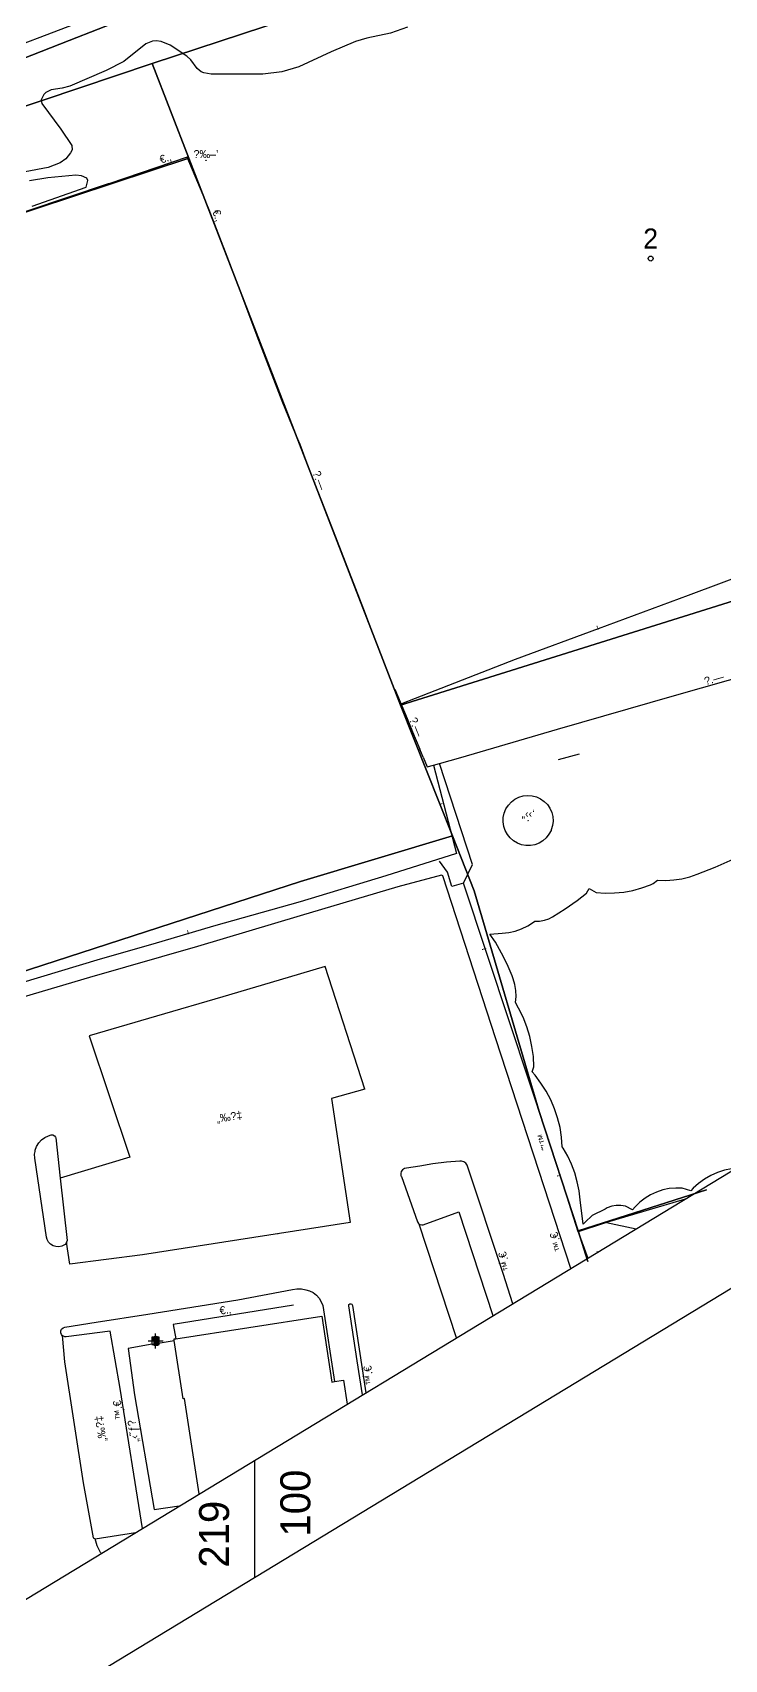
# Model space of a CAD drawing. Header units: metres. Extents: x 218299 to 220222, y 572714 to 574340.
# Drawn here: x 219077.8 to 219147, y 572937.4 to 573100 of the extents above; entities that cross this region are included whole.
import ezdxf
from ezdxf.enums import TextEntityAlignment as Align

# ---------------------------------------------------------------- set-up
doc = ezdxf.new("R2010")
doc.units = ezdxf.units.M
doc.header["$MEASUREMENT"] = 0
doc.header["$PDMODE"] = 66
doc.header["$PDSIZE"] = 0.75
for name, color, linetype in [('1201', 7, 'Continuous'), ('1202', 7, 'Continuous'), ('1602', 44, 'Continuous'), ('1603', 44, 'Continuous'), ('A_POINTS', 2, 'Continuous'), ('M2200', 253, 'Continuous'), ('M2207', 253, 'Continuous'), ('M2401', 7, 'Continuous'), ('M2404', 7, 'Continuous'), ('M2408', 253, 'Continuous'), ('M2430', 253, 'Continuous'), ('M2601', 253, 'Continuous'), ('M2602', 253, 'Continuous'), ('M2605', 253, 'Continuous'), ('M2612', 253, 'Continuous'), ('M2802', 253, 'Continuous'), ('M2804', 253, 'Continuous'), ('M4611', 253, 'Continuous')]:
    doc.layers.add(name, color=color, linetype=linetype)
doc.styles.add('HEBTXT', font='HEBTXT')
doc.styles.add('MAVAT_HEBTXT', font='HEBTXT')

# ---------------------------------------------------------------- blocks, each defined once
blk = doc.blocks.new('1603')
at = {"layer": 'A_POINTS'}
blk.add_circle((0, 0), 0.25, dxfattribs=at)
at = {"color": 0, "style": 'HEBTXT'}
blk.add_attdef('PARCEL_NUM', text='', height=2, dxfattribs=at).set_placement((0, 1), align=Align.CENTER)
at = {"color": 0, "style": 'HEBTXT', "flags": 1}
blk.add_attdef('LOT_NUM', text='', height=2, dxfattribs=at).set_placement((0, -2.5), align=Align.CENTER)
blk = doc.blocks.new('M2404')
blk.add_circle((0, 0), 0.025)
at = {"style": 'MAVAT_HEBTXT'}
blk.add_attdef('NAME', text='', height=0.8, dxfattribs=at).set_placement((0, 1.59), align=Align.MIDDLE)
blk = doc.blocks.new('M2408')
blk.add_circle((0, 0), 0.025)
at = {"style": 'MAVAT_HEBTXT'}
blk.add_attdef('NAME', text='', height=0.8, dxfattribs=at).set_placement((0, 1.59), align=Align.MIDDLE)
blk = doc.blocks.new('M2804')
blk.add_circle((0, 0), 0.025)
at = {"style": 'MAVAT_HEBTXT'}
blk.add_attdef('NAME', text='', height=0.8, dxfattribs=at).set_placement((0, 1.59), align=Align.MIDDLE)
blk = doc.blocks.new('M2601')
blk.add_circle((0, 0), 0.025)
at = {"style": 'MAVAT_HEBTXT'}
blk.add_attdef('NAME', text='', height=0.8, dxfattribs=at).set_placement((0, 1.59), align=Align.MIDDLE)
blk = doc.blocks.new('M2602')
blk.add_circle((0, 0), 0.025)
at = {"style": 'MAVAT_HEBTXT'}
blk.add_attdef('NAME', text='', height=0.8, dxfattribs=at).set_placement((0, 1.59), align=Align.MIDDLE)
blk = doc.blocks.new('M2605')
blk.add_circle((0, 0), 0.025)
at = {"style": 'MAVAT_HEBTXT'}
blk.add_attdef('NAME', text='', height=0.8, dxfattribs=at).set_placement((0, 1.59), align=Align.MIDDLE)
blk = doc.blocks.new('M2612')
blk.add_circle((0, 0), 0.025)
at = {"style": 'MAVAT_HEBTXT'}
blk.add_attdef('NAME', text='', height=0.8, dxfattribs=at).set_placement((0, 1.59), align=Align.MIDDLE)
blk = doc.blocks.new('M2207')
blk.add_circle((0, 0), 0.025)
at = {"style": 'MAVAT_HEBTXT'}
blk.add_attdef('NAME', text='', height=0.8, dxfattribs=at).set_placement((0, 1.59), align=Align.MIDDLE)
blk = doc.blocks.new('M2430')
blk.add_circle((0, 0), 0.025)
at = {"style": 'MAVAT_HEBTXT'}
blk.add_attdef('NAME', text='', height=0.8, dxfattribs=at).set_placement((0, 1.25), align=Align.MIDDLE)
blk = doc.blocks.new('M4611')
for p, q in [((-1.07, 0.55), (-1.07, 0.77)), ((-1, 0.57), (-0.52, 0.57)), ((-0.95, 0.86), (-0.54, 0.86)), ((-0.88, 1), (-0.51, 1)), ((-0.77, 1.07), (-0.5, 1.07)), ((-0.77, 0.25), (-0.5, 0.25)), ((-0.5, 1.07), (-0.5, 1.13)), ((-0.5, -1.5), (-0.5, 1.06)), ((-0.2, 1.43), (0.44, 1.43)), ((-0.04, 1.28), (-0.04, -1.47)), ((0.41, 1.29), (0.41, -1.46)), ((0.64, -1.47), (0.64, 1.16)), ((0.74, 1.13), (0.74, -1.5)), ((0.74, 1.07), (0.95, 1.07)), ((0.74, 0.25), (0.95, 0.25)), ((1.03, 1), (0.77, 1)), ((1.16, 0.85), (0.78, 0.85)), ((1.2, 0.55), (0.79, 0.55)), ((1.25, 0.55), (1.25, 0.77)), ((0.74, -1.5), (-0.5, -1.5))]:
    blk.add_line(p, q)
for centre, start, end in [((-0.77, 0.77), 90, 180), ((-0.77, 0.55), 180, 270), ((-0.2, 1.13), 90, 180), ((0.44, 1.13), 0, 90), ((0.95, 0.77), 0, 90), ((0.95, 0.55), 270, 0)]:
    blk.add_arc(centre, 0.3, start, end)
blk.add_point((0, 0))
at = {"style": 'MAVAT_HEBTXT', "flags": 1}
for tag, p in [('MARK', (0.08, 2.68)), ('HEIGHT', (0.08, -2.76)), ('NAME', (0.08, -5.32)), ('DIAMETER', (0.08, -7.89))]:
    blk.add_attdef(tag, text='', height=0.8, dxfattribs=at).set_placement(p, align=Align.MIDDLE)
blk = doc.blocks.new('111')
at = {"layer": 'M2200'}
for points in [[(219094.46, 572953.96, 563.6), (219092.99, 572963.48, 563.94), (219092.86, 572963.46, 563.94), (219091.96, 572969.3, 563.94), (219091.94, 572969.44, 563.94), (219092.11, 572969.47, 563.95), (219106.7, 572971.72, 565.08)], [(219106.7, 572971.72, 565.08), (219107.71, 572965.14, 565.08), (219107.99, 572965.19, 564.71), (219108.88, 572965.32, 563.49), (219109.25, 572962.93, 563.49)]]:
    blk.add_polyline3d(points, dxfattribs=at)
at = {"layer": 'M2207'}
blk.add_polyline3d([(219147.7, 572986.46, 564.31), (219146.98, 572986.31, 564.3), (219146.28, 572986.08, 564.27), (219145.61, 572985.78, 564.21), (219144.98, 572985.41, 564.13), (219144.39, 572984.98, 564.02), (219143.85, 572984.5, 563.89), (219143.62, 572984.26, 563.83), (219142.77, 572984.5, 563.92), (219142.12, 572984.52, 564.03), (219141.47, 572984.47, 564.13), (219140.83, 572984.34, 564.19), (219140.2, 572984.13, 564.23), (219139.6, 572983.86, 564.25), (219139.04, 572983.52, 564.23), (219138.51, 572983.12, 564.19), (219138.04, 572982.66, 564.12), (219137.78, 572982.35, 564.07), (219137.09, 572982.71, 564.2), (219136.63, 572982.79, 564.24), (219136.16, 572982.78, 564.27), (219135.71, 572982.7, 564.31), (219135.27, 572982.54, 564.35), (219135.05, 572982.42, 564.37), (219133.76, 572981.77, 564.52), (219133.05, 572981.13, 564.56), (219132.84, 572980.93, 564.56), (219132.54, 572983.35, 564.44), (219132.44, 572984.26, 564.39), (219132.27, 572985.16, 564.36), (219132.02, 572986.04, 564.35), (219131.7, 572986.9, 564.37), (219131.31, 572987.72, 564.41), (219130.86, 572988.51, 564.47), (219130.77, 572988.65, 564.49), (219130.69, 572989.62, 564.48), (219130.54, 572990.58, 564.46), (219130.3, 572991.53, 564.44), (219129.99, 572992.45, 564.41), (219129.61, 572993.34, 564.37), (219129.15, 572994.2, 564.33), (219128.63, 572995.02, 564.28), (219128.04, 572995.8, 564.23), (219127.74, 572996.14, 564.2), (219127.93, 572996.64, 564.26), (219127.87, 572997.66, 564.29), (219127.73, 572998.68, 564.32), (219127.51, 572999.67, 564.35), (219127.21, 573000.65, 564.37), (219126.84, 573001.6, 564.39), (219126.39, 573002.52, 564.41), (219126.08, 573003.09, 564.41), (219126.14, 573003.68, 564.47), (219126.12, 573004.28, 564.5), (219126.03, 573004.87, 564.51), (219125.86, 573005.45, 564.5), (219125.74, 573005.75, 564.49), (219125.25, 573006.9, 564.53), (219124.69, 573008.02, 564.58), (219124.07, 573009.09, 564.63), (219123.53, 573009.91, 564.68), (219124.74, 573010, 565.12), (219125.41, 573010.07, 565.39), (219126.06, 573010.22, 565.66), (219126.7, 573010.44, 565.93), (219127.31, 573010.74, 566.19), (219127.88, 573011.11, 566.44), (219128.01, 573011.21, 566.5), (219128.49, 573011.21, 566.45), (219128.97, 573011.29, 566.41), (219129.43, 573011.45, 566.35), (219129.79, 573011.64, 566.3), (219131.04, 573012.43, 566.27), (219132.25, 573013.28, 566.25), (219133.19, 573014, 566.24), (219133.45, 573014.46, 566.24), (219134.14, 573014.06, 566.24), (219135.06, 573014, 566.24), (219135.99, 573014.02, 566.25), (219136.91, 573014.11, 566.29), (219137.82, 573014.28, 566.36), (219138.71, 573014.53, 566.44), (219139.58, 573014.84, 566.55), (219139.85, 573014.96, 566.59), (219140.3, 573015.29, 566.68), (219141.11, 573015.27, 566.74), (219141.92, 573015.32, 566.78), (219142.73, 573015.45, 566.79), (219143.52, 573015.65, 566.78), (219144.25, 573015.91, 566.74), (219146.07, 573016.61, 566.74), (219147.86, 573017.39, 566.76)], dxfattribs=at)
blk.add_polyline3d([(219129.64, 573020.28, 570.1), (219129.43, 573019.89, 570.1), (219129.15, 573019.54, 570.1), (219128.82, 573019.24, 570.1), (219128.44, 573019.01, 570.1), (219128.02, 573018.85, 570.1), (219127.58, 573018.77, 570.1), (219127.13, 573018.77, 570.1), (219126.69, 573018.85, 570.1), (219126.27, 573019, 570.1), (219125.89, 573019.23, 570.1), (219125.55, 573019.52, 570.1), (219125.27, 573019.87, 570.1), (219125.05, 573020.26, 570.1), (219124.91, 573020.68, 570.1), (219124.85, 573021.12, 570.1), (219124.86, 573021.57, 570.1), (219124.96, 573022.01, 570.1), (219125.13, 573022.42, 570.1), (219125.37, 573022.8, 570.1), (219125.67, 573023.12, 570.1), (219126.03, 573023.39, 570.1), (219126.43, 573023.59, 570.1), (219126.86, 573023.72, 570.1), (219127.3, 573023.76, 570.1), (219127.75, 573023.73, 570.1), (219128.18, 573023.62, 570.1), (219128.59, 573023.43, 570.1), (219128.95, 573023.17, 570.1), (219129.27, 573022.86, 570.1), (219129.52, 573022.49, 570.1), (219129.71, 573022.08, 570.1), (219129.81, 573021.65, 570.1), (219129.84, 573021.2, 570.1), (219129.79, 573020.76, 570.1), (219129.66, 573020.33, 570.1), (219129.64, 573020.28, 570.1)], close=True, dxfattribs=at)
at = {"layer": 'M2401'}
for points in [[(219131.61, 572976.49, 560.43), (219124.12, 572999.44, 560.05), (219118.82, 573015.72, 559.93), (219118.67, 573015.81, 559.93), (219114.31, 573014.63, 559.8), (219104.54, 573011.73, 559.65), (219094.29, 573008.67, 559.35), (219083.49, 573005.56, 559.08), (219070.39, 573001.7, 558.67)], [(219080.11, 572989.54, 558.84), (219080.55, 572985.53, 558.79), (219081.25, 572979.27, 558.7), (219081.19, 572979.11, 558.7), (219081.17, 572979.06, 558.7), (219081.03, 572978.88, 558.7), (219080.83, 572978.77, 558.7), (219080.71, 572978.73, 558.7), (219080.42, 572978.66, 558.7), (219080.12, 572978.67, 558.7), (219079.84, 572978.75, 558.71), (219079.58, 572978.91, 558.71), (219079.38, 572979.13, 558.71), (219079.24, 572979.39, 558.72), (219079.18, 572979.62, 558.72), (219078.01, 572987.5, 558.85), (219077.99, 572987.9, 558.87), (219078.03, 572988.18, 558.88), (219078.05, 572988.3, 558.89), (219078.19, 572988.69, 558.9), (219078.4, 572989.04, 558.9), (219078.67, 572989.34, 558.91), (219079, 572989.58, 558.9), (219079.37, 572989.75, 558.9), (219079.64, 572989.83, 558.89), (219079.81, 572989.83, 558.9), (219079.97, 572989.76, 558.88), (219080.08, 572989.63, 558.86), (219080.11, 572989.54, 558.84)], [(219125.81, 572972.97, 560.31), (219124.84, 572975.99, 560.28), (219121.24, 572986.83, 560.14), (219121.11, 572987.02, 560.14), (219120.92, 572987.15, 560.14), (219120.7, 572987.21, 560.14), (219120.52, 572987.21, 560.14), (219119.17, 572987.12, 560.12), (219117.82, 572986.96, 560.09), (219116.53, 572986.73, 560.05), (219115.19, 572986.53, 560.03), (219114.97, 572986.49, 560.03), (219114.79, 572986.36, 560.03), (219114.66, 572986.19, 560.02), (219114.61, 572985.97, 560.01), (219114.63, 572985.76, 559.99), (219114.67, 572985.67, 559.98), (219116.27, 572981.15, 560.05), (219116.37, 572980.98, 560.05), (219116.45, 572980.93, 560.06), (219116.53, 572980.88, 560.06), (219116.71, 572980.84, 560.06), (219116.84, 572980.86, 560.07), (219120.41, 572982.14, 560.16), (219123.83, 572971.78, 560.2)], [(219088.77, 572950.51, 559.09), (219086.56, 572964.48, 559), (219085.55, 572970.22, 558.94), (219081.14, 572969.67, 558.77), (219081.01, 572969.67, 558.77), (219080.82, 572969.74, 558.77), (219080.76, 572969.8, 558.77), (219080.68, 572969.88, 558.77), (219080.61, 572970.06, 558.77), (219080.61, 572970.25, 558.77), (219080.69, 572970.43, 558.77), (219080.84, 572970.56, 558.77), (219081.02, 572970.63, 558.77), (219084.14, 572971.13, 558.85), (219089.31, 572971.92, 559.06), (219098.33, 572973.37, 559.32), (219103.77, 572974.38, 559.54), (219104.22, 572974.45, 559.56), (219104.68, 572974.44, 559.58), (219105.13, 572974.35, 559.6), (219105.48, 572974.25, 559.62), (219105.85, 572974.08, 559.64), (219106.18, 572973.83, 559.66), (219106.45, 572973.52, 559.68), (219106.66, 572973.17, 559.7), (219106.8, 572972.79, 559.71), (219107.99, 572965.19, 559.83)], [(219110.78, 572963.86, 559.84), (219110.26, 572967.25, 559.84), (219109.4, 572972.76, 559.84), (219109.42, 572972.88, 559.85), (219109.51, 572972.96, 559.85), (219109.63, 572972.97, 559.83), (219109.73, 572972.91, 559.81), (219109.78, 572972.79, 559.79), (219111.11, 572964.06, 559.81)], [(219084.66, 572948.02, 559.02), (219084.59, 572948.11, 559.01), (219084.25, 572948.77, 559), (219084.04, 572949.47, 559), (219088.07, 572950.09, 559.08)]]:
    blk.add_polyline3d(points, dxfattribs=at)
at = {"layer": 'M2404'}
for points in [[(219131.61, 572976.49, 560.43), (219124.12, 572999.44, 560.05), (219118.82, 573015.72, 559.93), (219118.67, 573015.81, 559.93), (219114.31, 573014.63, 559.8), (219104.54, 573011.73, 559.65), (219094.29, 573008.67, 559.35), (219083.49, 573005.56, 559.08), (219070.39, 573001.7, 558.67)], [(219080.11, 572989.54, 558.84), (219080.55, 572985.53, 558.79), (219081.25, 572979.27, 558.7), (219081.19, 572979.11, 558.7), (219081.17, 572979.06, 558.7), (219081.03, 572978.88, 558.7), (219080.83, 572978.77, 558.7), (219080.71, 572978.73, 558.7), (219080.42, 572978.66, 558.7), (219080.12, 572978.67, 558.7), (219079.84, 572978.75, 558.71), (219079.58, 572978.91, 558.71), (219079.38, 572979.13, 558.71), (219079.24, 572979.39, 558.72), (219079.18, 572979.62, 558.72), (219078.01, 572987.5, 558.85), (219077.99, 572987.9, 558.87), (219078.03, 572988.18, 558.88), (219078.05, 572988.3, 558.89), (219078.19, 572988.69, 558.9), (219078.4, 572989.04, 558.9), (219078.67, 572989.34, 558.91), (219079, 572989.58, 558.9), (219079.37, 572989.75, 558.9), (219079.64, 572989.83, 558.89), (219079.81, 572989.83, 558.9), (219079.97, 572989.76, 558.88), (219080.08, 572989.63, 558.86), (219080.11, 572989.54, 558.84)], [(219125.81, 572972.97, 560.31), (219124.84, 572975.99, 560.28), (219121.24, 572986.83, 560.14), (219121.11, 572987.02, 560.14), (219120.92, 572987.15, 560.14), (219120.7, 572987.21, 560.14), (219120.52, 572987.21, 560.14), (219119.17, 572987.12, 560.12), (219117.82, 572986.96, 560.09), (219116.53, 572986.73, 560.05), (219115.19, 572986.53, 560.03), (219114.97, 572986.49, 560.03), (219114.79, 572986.36, 560.03), (219114.66, 572986.19, 560.02), (219114.61, 572985.97, 560.01), (219114.63, 572985.76, 559.99), (219114.67, 572985.67, 559.98), (219116.27, 572981.15, 560.05), (219116.37, 572980.98, 560.05), (219116.45, 572980.93, 560.06), (219116.53, 572980.88, 560.06), (219116.71, 572980.84, 560.06), (219116.84, 572980.86, 560.07), (219120.41, 572982.14, 560.16), (219123.83, 572971.78, 560.2)], [(219088.77, 572950.51, 559.09), (219086.56, 572964.48, 559), (219085.55, 572970.22, 558.94), (219081.14, 572969.67, 558.77), (219081.01, 572969.67, 558.77), (219080.82, 572969.74, 558.77), (219080.76, 572969.8, 558.77), (219080.68, 572969.88, 558.77), (219080.61, 572970.06, 558.77), (219080.61, 572970.25, 558.77), (219080.69, 572970.43, 558.77), (219080.84, 572970.56, 558.77), (219081.02, 572970.63, 558.77), (219084.14, 572971.13, 558.85), (219089.31, 572971.92, 559.06), (219098.33, 572973.37, 559.32), (219103.77, 572974.38, 559.54), (219104.22, 572974.45, 559.56), (219104.68, 572974.44, 559.58), (219105.13, 572974.35, 559.6), (219105.48, 572974.25, 559.62), (219105.85, 572974.08, 559.64), (219106.18, 572973.83, 559.66), (219106.45, 572973.52, 559.68), (219106.66, 572973.17, 559.7), (219106.8, 572972.79, 559.71), (219107.99, 572965.19, 559.83)], [(219110.78, 572963.86, 559.84), (219110.26, 572967.25, 559.84), (219109.4, 572972.76, 559.84), (219109.42, 572972.88, 559.85), (219109.51, 572972.96, 559.85), (219109.63, 572972.97, 559.83), (219109.73, 572972.91, 559.81), (219109.78, 572972.79, 559.79), (219111.11, 572964.06, 559.81)], [(219084.66, 572948.02, 559.02), (219084.59, 572948.11, 559.01), (219084.25, 572948.77, 559), (219084.04, 572949.47, 559), (219088.07, 572950.09, 559.08)]]:
    blk.add_polyline3d(points, dxfattribs=at)
at = {"layer": 'M2408'}
for points in [[(219132.36, 572980.15, 560.47), (219133.33, 572977.53, 560.51)], [(219087.33, 572968.5, 559.03), (219087.97, 572963.86, 559.18), (219089.93, 572952.4, 559.25)]]:
    blk.add_polyline3d(points, dxfattribs=at)
at = {"layer": 'M2430'}
for points in [[(219107.05, 573006.66, 559.6), (219103.35, 573005.57, 559.48), (219096.82, 573003.63, 559.26), (219090.19, 573001.71, 559.08), (219083.45, 572999.75, 558.85)], [(219111, 572994.42, 559.74), (219107.05, 573006.66, 559.6)], [(219083.45, 572999.75, 558.85), (219087.52, 572987.61, 558.9), (219080.55, 572985.53, 558.76)], [(219111, 572994.42, 559.74), (219107.69, 572993.47, 559.62), (219109.54, 572981.1, 559.56), (219088.79, 572977.86, 558.87), (219081.51, 572976.92, 558.63), (219081.19, 572979.11, 558.63)], [(219120.2, 572969.57, 559.99), (219116.45, 572980.93, 559.87)], [(219080.76, 572969.8, 558.49), (219080.97, 572967.15, 558.72)], [(219080.97, 572967.15, 558.72), (219082.85, 572955.07, 558.72), (219083.85, 572949.55, 558.9), (219084.04, 572949.47, 558.9)]]:
    blk.add_polyline3d(points, dxfattribs=at)
at = {"layer": 'M2601'}
for points in [[(219202.85, 573019.69, 571.37), (219199.58, 573027.21, 571.52), (219194.02, 573040.13, 571.91), (219186.41, 573057.49, 571.25), (219177.72, 573054.89, 571.01), (219161.22, 573050.33, 570.35), (219153.54, 573047.56, 570.32), (219143.34, 573043.76, 569.75), (219134.34, 573040.42, 569), (219126.06, 573037.37, 568.31), (219114.67, 573032.94, 567.38)], [(219116.86, 573027.61, 563.22), (219116.53, 573028.4, 563.22)], [(219130.37, 573027.36, 562.35), (219132.49, 573027.93, 562.35)], [(219117.87, 573026.79, 561.46), (219120.19, 573017.96, 561.48), (219113.13, 573015.75, 561.36), (219104.54, 573013.13, 561.39), (219095.88, 573010.72, 561.03), (219089.82, 573008.9, 560.76), (219084.56, 573007.39, 560.68), (219076.49, 573004.98, 560.38), (219066.96, 573002.15, 560.38), (219056.3, 572998.95, 560.35), (219042.64, 572995.01, 560.44)], [(219129.22, 572989.87, 561.62), (219125.55, 573000.93, 561.55), (219120.89, 573015, 561.38), (219120.89, 573015, 561.38), (219121.8, 573016.87, 561.46), (219118.5, 573026.97, 561.64)], [(219120.89, 573015, 561.19), (219119.71, 573014.67, 561.19), (219119.27, 573016.09, 561.19), (219118.47, 573017.21, 561.19)], [(219143.05, 572983.43, 562.03), (219135.18, 572981.09, 561.68), (219135.08, 572981.06, 561.68), (219132.36, 572980.15, 561.68), (219130.57, 572985.82, 561.65), (219129.56, 572988.85, 561.63)], [(219135.18, 572981.09, 561.68), (219138.15, 572980.46, 561.61)], [(219134.21, 572978.18, 561.52), (219134.34, 572978.15, 561.52)]]:
    blk.add_polyline3d(points, dxfattribs=at)
at = {"layer": 'M2602'}
for points in [[(219094.83, 573083.79, 561.22), (219093.26, 573087.58, 561.17), (219085.42, 573084.91, 561.05), (219085.42, 573084.91, 561.05), (219085.34, 573084.89, 561.05)], [(219085.34, 573084.89, 560.68), (219069.24, 573079.52, 560.23), (219069.24, 573079.52, 560.23)], [(219097.24, 573077.65, 561.17), (219095.44, 573082.31, 561.23), (219094.83, 573083.79, 561.22)], [(219098.04, 573075.56, 561.14), (219097.24, 573077.65, 561.17)], [(219103.87, 572972.81, 560.11), (219091.86, 572970.9, 560.08), (219092.11, 572969.47, 560.08)], [(219089.73, 572968.91, 560.09), (219089.73, 572968.91, 560.09), (219091.96, 572969.3, 560.09)], [(219089.73, 572968.91, 559.68), (219087.33, 572968.5, 559.68)]]:
    blk.add_polyline3d(points, dxfattribs=at)
at = {"layer": 'M2605'}
for points in [[(218961.82, 573056.65, 560.01), (218974.65, 573061.13, 560.37), (218990.16, 573066.64, 560.79), (219001.01, 573070.56, 561.12), (219011.3, 573074.14, 561.3), (219023.12, 573078.44, 561.69), (219031.43, 573081.71, 561.83), (219039.75, 573084.92, 562.03), (219048.1, 573088.07, 562.27), (219052.08, 573089.56, 562.41), (219069.3, 573096.08, 562.99), (219086.51, 573102.6, 563.65)], [(219087.26, 573101.51, 560.23), (219081.46, 573099.24, 560.08), (219074.92, 573096.68, 559.72), (219068.6, 573094.28, 559.3), (219058.95, 573090.71, 558.85), (219053.64, 573088.7, 558.86), (219048.81, 573086.82, 558.7), (219042.95, 573084.57, 558.67), (219036.47, 573082.22, 558.52), (219030.37, 573079.84, 558.41), (219022.62, 573076.87, 558.29), (219013.97, 573073.72, 558.14), (219005.36, 573070.58, 558.02), (218990.93, 573065.44, 557.72), (218980.53, 573061.78, 557.63), (218975.71, 573059.92, 557.62), (218969.25, 573057.69, 557.53), (218960.89, 573054.56, 557.67)], [(219112.25, 573038.82, 564.49), (219110.93, 573042.37, 564.16), (219108.29, 573049.17, 564.01), (219106.96, 573052.59, 563.32), (219105.38, 573056.58, 563.18), (219104.55, 573058.84, 562.69), (219104.07, 573059.92, 562.21), (219102.74, 573063.18, 562.03), (219100.43, 573069.25, 561.64), (219098.04, 573075.56, 561.01), (219098.04, 573075.56, 561.01)], [(219116.86, 573027.61, 562.41), (219117.24, 573026.62, 562.41), (219117.87, 573026.79, 562.36), (219118.5, 573026.97, 562.31), (219120.63, 573027.55, 562.13), (219130.3, 573030.4, 562.2), (219141.98, 573033.75, 562.5), (219155.25, 573037.51, 562.89), (219167.84, 573041.23, 563.07), (219180.85, 573044.98, 563.47), (219181.1, 573045.05, 563.48), (219185.64, 573034.77, 563.33), (219193.18, 573018, 563.33), (219194.64, 573014.71, 563.29)], [(219114.03, 573034.38, 565.14), (219115.25, 573031.45, 564.99), (219115.79, 573030.13, 564.87), (219116.53, 573028.4, 564.39), (219116.53, 573028.4, 564.39)], [(219089.93, 572952.4, 559.25), (219092.46, 572952.76, 559.59)]]:
    blk.add_polyline3d(points, dxfattribs=at)
at = {"layer": 'M2612'}
blk.add_polyline3d([(219129.56, 572988.85, 561.63), (219129.22, 572989.87, 561.62)], dxfattribs=at)
at = {"layer": 'M2802'}
for points in [[(219115.28, 573100.55, 561), (219113.57, 573099.98, 560.96), (219111.22, 573099.46, 560.91), (219110.07, 573099.14, 560.88), (219107.64, 573098.11, 560.83), (219104.41, 573096.6, 560.78), (219102.7, 573096.1, 560.76), (219100.83, 573095.87, 560.75), (219097.08, 573095.86, 560.76), (219095.63, 573095.88, 560.72), (219094.9, 573096, 560.7), (219094.66, 573096.1, 560.7), (219094.26, 573096.43, 560.72), (219093.6, 573097.29, 560.78), (219093.22, 573097.66, 560.79), (219091.54, 573098.76, 560.78), (219090.65, 573099.14, 560.76), (219090.14, 573099.21, 560.74), (219089.79, 573099.17, 560.73), (219089.11, 573098.91, 560.7), (219086.91, 573097.15, 560.55), (219085.14, 573096.25, 560.44), (219081.52, 573094.66, 560.22), (219080.73, 573094.47, 560.17), (219079.65, 573094.29, 560.1), (219079.12, 573094.04, 560.07), (219078.9, 573093.83, 560.06), (219078.65, 573093.3, 560.06), (219078.72, 573092.93, 560.07), (219080.62, 573090.38, 560.13), (219081.7, 573088.73, 560.13), (219081.73, 573088.29, 560.11), (219081.59, 573087.99, 560.1), (219081.1, 573087.41, 560.07), (219080.54, 573086.99, 560.05), (219079.36, 573086.55, 560.01), (219074.75, 573085.68, 559.77)], [(218947.28, 573049.88, 557.49), (218960.89, 573054.56, 557.67), (218969.25, 573057.69, 557.53), (218975.71, 573059.92, 557.62), (218980.53, 573061.78, 557.63), (218990.93, 573065.44, 557.72), (219005.36, 573070.58, 558.02), (219013.97, 573073.72, 558.14), (219022.62, 573076.87, 558.29), (219030.37, 573079.84, 558.41), (219036.47, 573082.22, 558.52), (219042.95, 573084.57, 558.67), (219048.81, 573086.82, 558.7), (219053.64, 573088.7, 558.86), (219058.95, 573090.71, 558.85), (219068.6, 573094.28, 559.3), (219074.92, 573096.68, 559.72), (219081.46, 573099.24, 560.08), (219087.26, 573101.51, 560.23)], [(219077.74, 573082.67, 560.1), (219083.15, 573084.56, 560.16), (219083.3, 573085.25, 560.16), (219083.22, 573085.46, 560.16), (219082.69, 573085.7, 560.16), (219082.1, 573085.78, 560.16), (219079.32, 573085.49, 560.1), (219077.49, 573085.2, 560.04)]]:
    blk.add_polyline3d(points, dxfattribs=at)
at = {"layer": 'M2207'}
ref = blk.add_blockref('M2207', (219127.34, 573021.26), dxfattribs=dict(at, xscale=0.5, yscale=0.5, zscale=0.5))
ref.add_attrib('NAME', '„‹‹‘', dxfattribs={"layer": '0', "height": 0.8, "style": 'MAVAT_HEBTXT'}).set_placement((219127.34, 573021.89), align=Align.MIDDLE)
at = {"layer": 'M2404'}
ref = blk.add_blockref('M2404', (219130.69, 572979.31), dxfattribs=dict(at, xscale=0.5, yscale=0.5, zscale=0.5))
ref.add_attrib('NAME', '™.€', dxfattribs={"layer": '0', "height": 0.8, "rotation": 108.0873, "style": 'MAVAT_HEBTXT'}).set_placement((219130.17, 572979.14), align=Align.MIDDLE)
ref = blk.add_blockref('M2404', (219124.5, 572977.01), dxfattribs=dict(at, xscale=0.5, yscale=0.5, zscale=0.5))
ref.add_attrib('NAME', '™.€', dxfattribs={"layer": '0', "height": 0.8, "rotation": 108.3571, "style": 'MAVAT_HEBTXT'}).set_placement((219125.02, 572977.19), align=Align.MIDDLE)
ref = blk.add_blockref('M2404', (219110.85, 572965.71), dxfattribs=dict(at, xscale=0.5, yscale=0.5, zscale=0.5))
ref.add_attrib('NAME', '™.€', dxfattribs={"layer": '0', "height": 0.8, "rotation": 98.6558, "style": 'MAVAT_HEBTXT'}).set_placement((219111.4, 572965.79), align=Align.MIDDLE)
ref = blk.add_blockref('M2404', (219086.89, 572962.4), dxfattribs=dict(at, xscale=0.5, yscale=0.5, zscale=0.5))
ref.add_attrib('NAME', '™.€', dxfattribs={"layer": '0', "height": 0.8, "rotation": 98.4831, "style": 'MAVAT_HEBTXT'}).set_placement((219086.35, 572962.32), align=Align.MIDDLE)
at = {"layer": 'M2408'}
ref = blk.add_blockref('M2408', (219088.56, 572960.44), dxfattribs=dict(at, xscale=0.5, yscale=0.5, zscale=0.5))
ref.add_attrib('NAME', '„‹˜ƒ\x8e', dxfattribs={"layer": '0', "height": 0.8, "rotation": 99.6762, "style": 'MAVAT_HEBTXT'}).set_placement((219087.95, 572960.24), align=Align.MIDDLE)
at = {"layer": 'M2430'}
ref = blk.add_blockref('M2430', (219102.33, 572979.97), dxfattribs=dict(at, xscale=0.5, yscale=0.5, zscale=0.5))
ref.add_attrib('NAME', '„‰\x90‡', dxfattribs={"layer": '0', "height": 0.8, "rotation": 8.8671, "style": 'MAVAT_HEBTXT'}).set_placement((219097.47, 572991.6), align=Align.MIDDLE)
ref = blk.add_blockref('M2430', (219082.36, 572958.23), dxfattribs=dict(at, xscale=0.5, yscale=0.5, zscale=0.5))
ref.add_attrib('NAME', '„‰\x90‡', dxfattribs={"layer": '0', "height": 0.8, "rotation": 98.8621, "style": 'MAVAT_HEBTXT'}).set_placement((219084.64, 572960.48), align=Align.MIDDLE)
at = {"layer": 'M2601'}
ref = blk.add_blockref('M2601', (219134.34, 573040.42), dxfattribs=dict(at, xscale=0.5, yscale=0.5, zscale=0.5))
ref.add_attrib('NAME', '‚', dxfattribs={"layer": '0', "height": 0.8, "rotation": 20.2648, "style": 'MAVAT_HEBTXT'}).set_placement((219134.15, 573040.94), align=Align.MIDDLE)
ref = blk.add_blockref('M2601', (219118.87, 573022.97), dxfattribs=dict(at, xscale=0.5, yscale=0.5, zscale=0.5))
ref.add_attrib('NAME', '‚', dxfattribs={"layer": '0', "height": 0.8, "rotation": 104.7274, "style": 'MAVAT_HEBTXT'}).set_placement((219118.34, 573022.83), align=Align.MIDDLE)
ref = blk.add_blockref('M2601', (219093.36, 573009.97), dxfattribs=dict(at, xscale=0.5, yscale=0.5, zscale=0.5))
ref.add_attrib('NAME', '‚', dxfattribs={"layer": '0', "height": 0.8, "rotation": 17.1956, "style": 'MAVAT_HEBTXT'}).set_placement((219093.2, 573010.49), align=Align.MIDDLE)
ref = blk.add_blockref('M2601', (219123.06, 573008.46), dxfattribs=dict(at, xscale=0.5, yscale=0.5, zscale=0.5))
ref.add_attrib('NAME', '‚', dxfattribs={"layer": '0', "height": 0.8, "rotation": 108.3162, "style": 'MAVAT_HEBTXT'}).set_placement((219122.54, 573008.29), align=Align.MIDDLE)
ref = blk.add_blockref('M2601', (219130.57, 572985.82), dxfattribs=dict(at, xscale=0.5, yscale=0.5, zscale=0.5))
ref.add_attrib('NAME', '‚', dxfattribs={"layer": '0', "height": 0.8, "rotation": 107.553, "style": 'MAVAT_HEBTXT'}).set_placement((219130.04, 572985.65), align=Align.MIDDLE)
at = {"layer": 'M2602'}
ref = blk.add_blockref('M2602', (219091.24, 573086.89), dxfattribs=dict(at, xscale=0.5, yscale=0.5, zscale=0.5))
ref.add_attrib('NAME', '€.‚', dxfattribs={"layer": '0', "height": 0.8, "rotation": 18.7558, "style": 'MAVAT_HEBTXT'}).set_placement((219091.07, 573087.41), align=Align.MIDDLE)
ref = blk.add_blockref('M2602', (219095.74, 573081.54), dxfattribs=dict(at, xscale=0.5, yscale=0.5, zscale=0.5))
ref.add_attrib('NAME', '€.‚', dxfattribs={"layer": '0', "height": 0.8, "rotation": 291.0232, "style": 'MAVAT_HEBTXT'}).set_placement((219096.25, 573081.74), align=Align.MIDDLE)
ref = blk.add_blockref('M2602', (219097.15, 572971.74), dxfattribs=dict(at, xscale=0.5, yscale=0.5, zscale=0.5))
ref.add_attrib('NAME', '€.‚', dxfattribs={"layer": '0', "height": 0.8, "rotation": 9.0178, "style": 'MAVAT_HEBTXT'}).set_placement((219097.06, 572972.28), align=Align.MIDDLE)
at = {"layer": 'M2605'}
ref = blk.add_blockref('M2605', (219105.97, 573055.08), dxfattribs=dict(at, xscale=0.5, yscale=0.5, zscale=0.5))
ref.add_attrib('NAME', '\x9a.—', dxfattribs={"layer": '0', "height": 0.8, "rotation": 290.1597, "style": 'MAVAT_HEBTXT'}).set_placement((219106.49, 573055.27), align=Align.MIDDLE)
ref = blk.add_blockref('M2605', (219146.08, 573034.91), dxfattribs=dict(at, xscale=0.5, yscale=0.5, zscale=0.5))
ref.add_attrib('NAME', '\x9a.—', dxfattribs={"layer": '0', "height": 0.8, "rotation": 15.8333, "style": 'MAVAT_HEBTXT'}).set_placement((219145.93, 573035.44), align=Align.MIDDLE)
ref = blk.add_blockref('M2605', (219115.67, 573030.41), dxfattribs=dict(at, xscale=0.5, yscale=0.5, zscale=0.5))
ref.add_attrib('NAME', '\x9a.—', dxfattribs={"layer": '0', "height": 0.8, "rotation": 292.0448, "style": 'MAVAT_HEBTXT'}).set_placement((219116.18, 573030.62), align=Align.MIDDLE)
at = {"layer": 'M2612'}
ref = blk.add_blockref('M2612', (219129.39, 572989.36), dxfattribs=dict(at, xscale=0.5, yscale=0.5, zscale=0.5))
ref.add_attrib('NAME', '˜’™', dxfattribs={"layer": '0', "height": 0.8, "rotation": 108.3557, "style": 'MAVAT_HEBTXT'}).set_placement((219128.87, 572989.19), align=Align.MIDDLE)
at = {"layer": 'M2804'}
ref = blk.add_blockref('M2804', (219095.13, 573087.25, 568.12), dxfattribs=dict(at, xscale=0.5, yscale=0.5, zscale=0.5))
ref.add_attrib('NAME', '\x8d‰–’', dxfattribs={"layer": '0', "height": 0.8, "style": 'MAVAT_HEBTXT'}).set_placement((219095.13, 573087.88, 568.12), align=Align.MIDDLE)
at = {"layer": 'M4611', "xscale": 0.3, "yscale": 0.3, "zscale": 0.3}
blk.add_blockref('M4611', (219090.08, 572969.25, 559.08), dxfattribs=at)

msp = doc.modelspace()

# ---------------------------------------------------------------- linework, layer by layer
at = {"layer": '1201'}
msp.add_lwpolyline([(219100, 572945.6299), (219100, 572957.3247)], dxfattribs=at)
at = {"layer": '1202'}
for points in [[(218726.735, 572719.2942), (220113.8457, 573560.3928), (219685.6545, 574266.551), (218298.5438, 573425.4525)], [(218730.1009, 572733.03), (220100.1099, 573563.7586), (219682.2886, 574252.8152), (218312.2795, 573422.0866)]]:
    msp.add_lwpolyline(points, close=True, dxfattribs=at)
at = {"layer": '1602'}
for points in [[(218801.0406, 573053.2139), (218894.6999, 573083.1114), (218942.3085, 573099.352), (219073.0976, 573143.3017), (219109.4634, 573155.6423), (219126.7309, 573162.6274), (219147.0646, 573172.455), (219153.9078, 573152.8939), (219156.5164, 573145.485), (219163.763, 573125.1858), (219148.197, 573117.6126), (219127.9316, 573109.4794), (219089.73, 573096.92), (218959.08, 573053.01), (218911.15, 573036.85), (218816.36, 573006.59), (218797.16, 573002.71), (218794.1301, 573015.6506), (218792.1773, 573028.5919), (218788.8683, 573051.1248)], [(219175.4154, 573092.1579), (219182.5767, 573071.8763), (219188.4246, 573055.9083), (219114.6, 573032.79), (219093.4, 573087.46), (219089.73, 573096.92), (219127.9316, 573109.4794), (219148.197, 573117.6126), (219163.763, 573125.1858), (219167.0565, 573115.9492)], [(218819.03, 572996.73), (218798.65, 572992.7), (218797.16, 573002.71), (218816.36, 573006.59), (218911.15, 573036.85), (218959.08, 573053.01), (219089.73, 573096.92), (219093.4, 573087.46), (218879.97, 573016.99)], [(218879.4, 572920.69), (218877.61, 572931.98), (218890.81, 572945.16), (218879.97, 573016.99), (219093.4, 573087.46), (219114.6, 573032.79), (219119.77, 573019.75), (219104.59, 573015.16), (218937.09, 572960.83), (218893.38, 572914.69), (218892.204, 572922.603)]]:
    msp.add_lwpolyline(points, close=True, dxfattribs=at)
for points in [[(219145.1823, 572984.3635), (219132.34, 572980.26), (219128.46, 572992.18), (219121.96, 573014.22), (219119.77, 573019.75), (219114.6, 573032.79), (219188.4246, 573055.9083), (219201.5454, 573018.5318)], [(218911.8672, 572842.9238), (218882.11, 572838.53), (218875.58, 572881.88), (218885, 572883.3), (218881.75, 572904.86), (218894.553, 572906.776), (218893.38, 572914.69), (218937.09, 572960.83), (219104.59, 573015.16), (219119.77, 573019.75), (219121.96, 573014.22), (219128.46, 572992.18), (219132.34, 572980.26), (219133.3199, 572977.1723)], [(219133.3199, 572977.1723), (219132.34, 572980.26), (219145.1823, 572984.3635)]]:
    msp.add_lwpolyline(points, dxfattribs=at)

# ---------------------------------------------------------------- block references
msp.add_blockref('111', (0, 0))
at = {"layer": '1603'}
msp.add_blockref('1603', (219139.6065, 573077.4405), dxfattribs=at).add_auto_attribs({'PARCEL_NUM': '2'})

# ---------------------------------------------------------------- texts
at = {"layer": '1201'}
msp.add_text('100', height=3, rotation=90, dxfattribs=at).set_placement((219102.5652, 572953.0328), align=Align.TOP_CENTER)
msp.add_text('219', height=3, rotation=90, dxfattribs=at).set_placement((219097.4348, 572949.9218), align=Align.CENTER)

doc.saveas('drawing.dxf')
